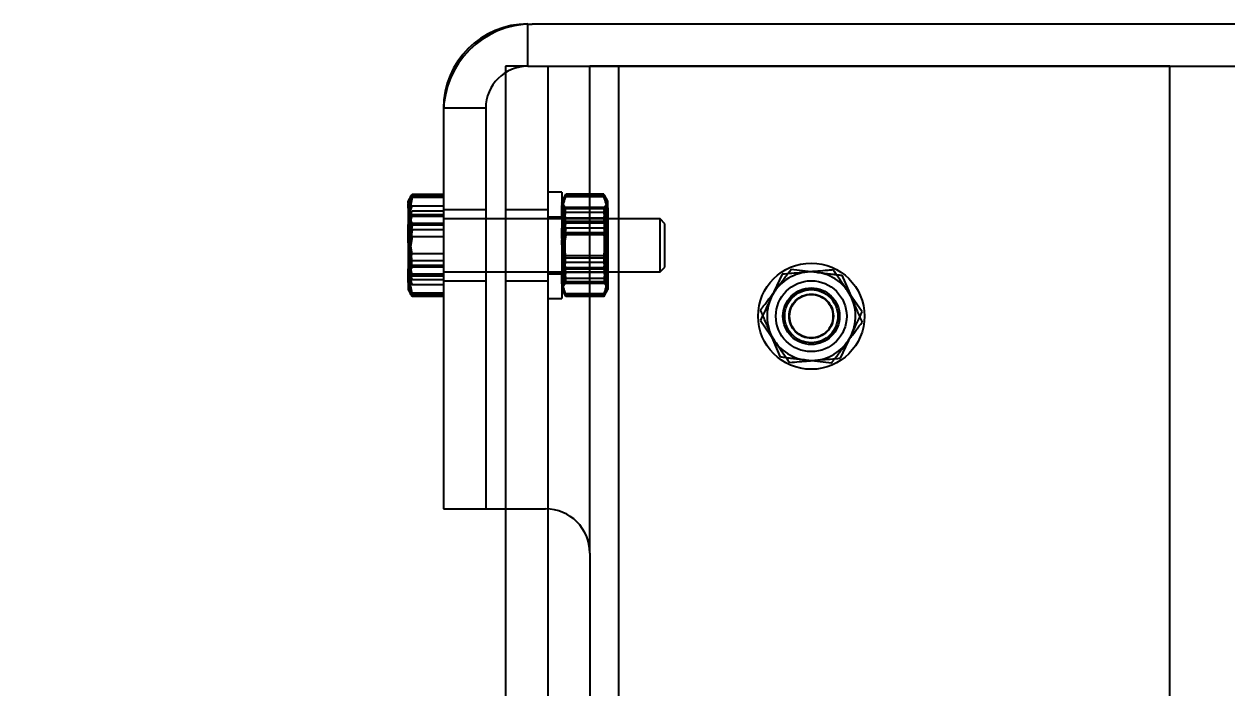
# Model space of a CAD drawing. Header units: metres. Extents: x 0 to 63075, y 0 to 44550.
# Drawn here: x 13714.6 to 13850.4, y 30359.6 to 30434.6 of the extents above; entities that cross this region are included whole.
import ezdxf

# ---------------------------------------------------------------- set-up
doc = ezdxf.new("R2010")
doc.units = ezdxf.units.M
doc.header["$LTSCALE"] = 75
doc.linetypes.add('HIDDEN2', pattern=[4.7625, 3.175, -1.5875])
for name, color, linetype in [('18_COTAS', 7, 'Continuous'), ('SDM', 7, 'Continuous'), ('SL1', 8, 'Continuous'), ('SL4', 4, 'Continuous'), ('ST1', 7, 'HIDDEN2')]:
    doc.layers.add(name, color=color, linetype=linetype)
doc.styles.add('ROMANS', font='ROMANS.SHX')
doc.dimstyles.new('75___1-75', dxfattribs={"dimscale": 75, "dimtxt": 2.5, "dimasz": 2, "dimexe": 1.5, "dimexo": 1, "dimgap": 0.5, "dimtad": 1, "dimdec": 0, "dimzin": 12, "dimtxsty": 'ROMANS', "dimcen": 0, "dimclrd": 256, "dimclre": 256, "dimclrt": 3, "dimazin": 3, "dimtfac": 1, "dimtdec": 0, "dimtmove": 0, "dimatfit": 0, "dimfxl": 1, "dimlwd": -1, "dimlwe": -1, "dimarcsym": 0})

# ---------------------------------------------------------------- blocks, each defined once
blk = doc.blocks.new('A$C1d93b9d1')
at = {"layer": 'SL1'}
for radius, start, end in [(1979, 150.48869, 76.2155), (1915.5, 151.39767, 77.94663), (1915.5, 151.39767, 77.48242), (1907.5, 151.51701, 77.89531), (1508, 159.38429, 0), (1508, 159.38429, 0), (1500, 179.96007, 0.03993)]:
    blk.add_arc((6031.73, 6950), radius, start, end, dxfattribs=at)
blk = doc.blocks.new('*D27')
at = {"layer": '18_COTAS', "transparency": 16777216}
for p, q in [((12131.24, 27878.33), (12131.24, 30705.37)), ((13913.74, 30509.57), (13913.74, 30705.37)), ((11981.24, 30592.87), (11122.31, 30592.87)), ((13913.74, 30592.87), (12131.24, 30592.87)), ((14063.74, 30592.87), (14213.74, 30592.87))]:
    blk.add_line(p, q, dxfattribs=at)
for points in [[(11981.24, 30617.87), (11981.24, 30567.87), (12131.24, 30592.87)], [(14063.74, 30617.87), (14063.74, 30567.87), (13913.74, 30592.87)]]:
    blk.add_solid(points, dxfattribs=at)
at = {"layer": 'Defpoints', "color": 0, "transparency": 16777216}
for p in [(13913.74, 30592.87), (13913.74, 30434.57), (12131.24, 27803.33)]:
    blk.add_point(p, dxfattribs=at)
at = {"layer": '18_COTAS', "color": 3, "transparency": 16777216, "insert": (11476.78, 30724.12), "char_height": 187.5, "attachment_point": 5, "style": 'ROMANS'}
blk.add_mtext('1782', dxfattribs=at)
blk = doc.blocks.new('A$C429c7d53')
at = {"layer": 'SL4'}
for p, q in [((50.76, 3344.49), (50.76, 3344.5)), ((334.76, 3344.5), (51.24, 3344.5)), ((41.24, 3334.98), (41.24, 3289.74)), ((41.25, 3334.98), (41.24, 3334.98)), ((41.24, 3334.5), (41.24, 3289.74)), ((37.49, 3324.94), (37.38, 3324.75)), ((37.55, 3325.04), (37.49, 3324.94)), ((37.57, 3325.01), (37.68, 3325.14)), ((41.24, 3325.26), (37.68, 3325.26)), ((41.24, 3325.23), (37.68, 3325.23)), ((41.24, 3325.14), (37.68, 3325.14)), ((41.24, 3324.91), (37.68, 3324.91)), ((37.28, 3324.57), (37.24, 3324.5)), ((37.24, 3324.43), (37.24, 3321.23)), ((41.24, 3323.94), (37.68, 3323.94)), ((37.68, 3318.53), (37.24, 3321.23)), ((37.24, 3321.23), (37.24, 3316.31)), ((41.24, 3318.53), (37.68, 3318.53)), ((37.68, 3314.09), (37.24, 3316.31)), ((79.46, 3316.24), (78.23, 3313.62)), ((37.24, 3314.5), (37.38, 3314.25)), ((37.38, 3314.25), (37.49, 3314.06)), ((37.43, 3314.26), (37.68, 3313.86)), ((37.61, 3313.93), (37.68, 3313.77)), ((37.68, 3313.86), (37.64, 3314.06)), ((37.68, 3313.77), (37.64, 3313.92)), ((41.24, 3314.09), (37.68, 3314.09)), ((41.24, 3313.86), (37.68, 3313.86)), ((88.51, 3311.99), (86.86, 3314.36)), ((41.24, 3313.77), (37.68, 3313.77)), ((41.24, 3313.74), (37.68, 3313.74)), ((77.01, 3311.01), (78.66, 3308.64)), ((86.06, 3306.76), (87.29, 3309.38)), ((41.24, 3289.74), (52.76, 3289.74)), ((41.24, 3289.74), (46, 3289.74)), ((46, 3289.74), (46, 3289.74)), ((48.23, 3289.74), (48.23, 2339.74)), ((57.76, 3284.74), (57.76, 3129.5))]:
    blk.add_line(p, q, dxfattribs=at)
for centre, radius, start, end in [((51.24, 3334.5), 10, 90, 180), ((50.76, 3334.98), 9.53, 90, 180), ((82.76, 3311.5), 5, 34.8627, 94.8627), ((82.76, 3311.5), 5, 94.8627, 154.8627), ((82.76, 3311.5), 5, 334.8627, 34.8627), ((82.76, 3311.5), 5, 154.8627, 214.8627), ((82.76, 3311.5), 5, 214.8627, 274.8627), ((82.76, 3311.5), 5, 274.8627, 334.8627), ((52.76, 3284.74), 5, 0, 90)]:
    blk.add_arc(centre, radius, start, end, dxfattribs=at)
for points, knots in [([(37.24, 3324.43), (37.29, 3324.56), (37.37, 3324.72), (37.63, 3324.88), (37.68, 3324.91)], [0, 0, 0, 0, 0.7889992, 1, 1, 1, 1]), ([(37.68, 3323.94), (37.5, 3324.07), (37.26, 3324.23), (37.24, 3324.39), (37.24, 3324.43)], [0, 0, 0, 0, 0.768151, 1, 1, 1, 1]), ([(37.24, 3321.23), (37.24, 3321.3), (37.24, 3322.21), (37.47, 3323.11), (37.68, 3323.94)], [0, 0, 0, 0, 0.070201, 1, 1, 1, 1]), ([(37.24, 3316.31), (37.24, 3316.36), (37.24, 3317.11), (37.47, 3317.84), (37.68, 3318.53)], [0, 0, 0, 0, 0.070201, 1, 1, 1, 1]), ([(85.21, 3316.73), (85.01, 3316.71), (84.08, 3316.63), (83.1, 3316.55), (82.34, 3316.48)], [0, 0, 0, 0, 0.2110008, 1, 1, 1, 1]), ([(86.86, 3314.36), (86.82, 3314.41), (86.27, 3315.21), (85.72, 3316), (85.21, 3316.73)], [0, 0, 0, 0, 0.070201, 1, 1, 1, 1]), ([(82.34, 3316.48), (82.11, 3316.46), (81.14, 3316.38), (80.19, 3316.3), (79.46, 3316.24)], [0, 0, 0, 0, 0.231849, 1, 1, 1, 1]), ([(78.23, 3313.62), (78.2, 3313.56), (77.79, 3312.68), (77.38, 3311.81), (77.01, 3311.01)], [0, 0, 0, 0, 0.070201, 1, 1, 1, 1]), ([(87.29, 3309.38), (87.32, 3309.44), (87.73, 3310.32), (88.14, 3311.19), (88.51, 3311.99)], [0, 0, 0, 0, 0.070201, 1, 1, 1, 1]), ([(78.66, 3308.64), (78.7, 3308.59), (79.25, 3307.79), (79.8, 3307), (80.31, 3306.27)], [0, 0, 0, 0, 0.070201, 1, 1, 1, 1]), ([(80.31, 3306.27), (81.04, 3306.34), (81.98, 3306.42), (82.96, 3306.5), (83.18, 3306.52)], [0, 0, 0, 0, 0.768151, 1, 1, 1, 1]), ([(83.18, 3306.52), (83.95, 3306.58), (84.93, 3306.67), (85.86, 3306.75), (86.06, 3306.76)], [0, 0, 0, 0, 0.788999, 1, 1, 1, 1])]:
    blk.add_open_spline(points, degree=3, knots=knots, dxfattribs=at)
at = {"layer": 'ST1'}
for p, q in [((50.76, 3344.5), (51.24, 3344.5)), ((50.76, 3339.74), (50.76, 3344.5)), ((50.76, 3339.74), (50.76, 3344.49)), ((48.23, 3339.74), (48.23, 3289.74)), ((50.76, 3339.74), (48.23, 3339.74)), ((50.76, 3339.74), (335.24, 3339.74)), ((53, 3339.74), (53, 2339.74)), ((123.23, 3339.74), (57.76, 3339.74)), ((57.76, 3284.74), (57.76, 3339.74)), ((61, 3339.74), (61, 2339.74)), ((123.23, 3129.49), (123.23, 3339.74)), ((46, 3334.98), (41.24, 3334.98)), ((46, 3334.98), (41.25, 3334.98)), ((46, 3334.98), (46, 3289.74)), ((37.68, 3325.26), (37.24, 3323.62)), ((37.68, 3325.23), (37.24, 3323.5)), ((37.68, 3325.14), (37.24, 3323.2)), ((37.68, 3324.91), (37.24, 3322.69)), ((37.38, 3324.75), (37.28, 3324.57)), ((54.6, 3325.5), (53, 3325.5)), ((54.6, 3325.5), (54.6, 3313.5)), ((54.98, 3325.16), (54.6, 3324.5)), ((55, 3325.15), (55.04, 3325.27)), ((59.35, 3325.27), (55.04, 3325.27)), ((59.35, 3325.18), (55.04, 3325.18)), ((59.35, 3325.06), (55.04, 3325.06)), ((59.35, 3324.99), (55.04, 3324.99)), ((59.39, 3325.15), (59.35, 3325.27)), ((59.8, 3324.5), (59.41, 3325.16)), ((41.24, 3323.38), (37.68, 3323.38)), ((46, 3323.5), (41.24, 3323.5)), ((53, 3323.5), (48.23, 3323.5)), ((55.04, 3323.63), (54.6, 3324.34)), ((55.04, 3323.23), (54.6, 3324.21)), ((55.04, 3322.58), (54.6, 3323.92)), ((59.35, 3323.79), (55.04, 3323.79)), ((59.35, 3323.63), (55.04, 3323.63)), ((59.35, 3323.63), (59.8, 3324.34)), ((59.35, 3323.23), (59.8, 3324.21)), ((59.35, 3322.58), (59.8, 3323.92)), ((59.8, 3323.73), (59.8, 3324.5)), ((59.8, 3323.73), (59.8, 3319.31)), ((37.68, 3321.98), (37.24, 3319.1)), ((41.24, 3322.96), (37.68, 3322.96)), ((41.24, 3322.77), (37.68, 3322.77)), ((41.24, 3321.98), (37.68, 3321.98)), ((65.68, 3322.5), (41.24, 3322.5)), ((54.6, 3322.7), (53, 3322.7)), ((54.95, 3322), (54.6, 3322.5)), ((55.04, 3322.19), (54.6, 3319.31)), ((54.95, 3322), (54.95, 3321.61)), ((59.42, 3322), (54.95, 3322)), ((59.35, 3323.23), (55.04, 3323.23)), ((59.35, 3322.58), (55.04, 3322.58)), ((59.35, 3322.19), (55.04, 3322.19)), ((59.35, 3322.19), (59.8, 3319.31)), ((59.77, 3322.5), (59.42, 3322)), ((59.42, 3317), (59.42, 3322)), ((59.77, 3322.04), (59.77, 3322.5)), ((59.8, 3322.5), (59.77, 3322.5)), ((59.77, 3316.5), (59.77, 3322.04)), ((65.68, 3316.5), (65.68, 3322.5)), ((66.24, 3321.95), (65.68, 3322.5)), ((66.24, 3317.05), (66.24, 3321.95)), ((37.68, 3321.77), (37.24, 3318.9)), ((37.68, 3321.26), (37.24, 3318.44)), ((41.24, 3321.77), (37.68, 3321.77)), ((41.24, 3321.26), (37.68, 3321.26)), ((55.04, 3321.45), (54.6, 3318.61)), ((55.04, 3318.3), (54.6, 3321.04)), ((55.04, 3320.93), (54.6, 3318.15)), ((55.04, 3318.07), (54.6, 3320.85)), ((55.04, 3320.7), (54.6, 3317.96)), ((54.95, 3321.61), (54.95, 3317)), ((59.35, 3321.45), (55.04, 3321.45)), ((59.35, 3320.93), (55.04, 3320.93)), ((59.35, 3320.7), (55.04, 3320.7)), ((59.35, 3321.45), (59.8, 3318.61)), ((59.35, 3318.3), (59.8, 3321.04)), ((59.35, 3320.93), (59.8, 3318.15)), ((59.35, 3318.07), (59.8, 3320.85)), ((59.35, 3320.7), (59.8, 3317.96)), ((37.68, 3317.74), (37.24, 3320.56)), ((37.68, 3320.47), (37.24, 3317.77)), ((37.68, 3317.23), (37.24, 3320.1)), ((37.68, 3317.02), (37.24, 3319.9)), ((41.24, 3320.47), (37.68, 3320.47)), ((55.04, 3317.55), (54.6, 3320.39)), ((55.04, 3316.81), (54.6, 3319.69)), ((59.35, 3317.55), (59.8, 3320.39)), ((59.35, 3316.81), (59.8, 3319.69)), ((59.8, 3319.31), (59.8, 3315.08)), ((59.35, 3318.3), (55.04, 3318.3)), ((59.35, 3318.07), (55.04, 3318.07)), ((41.24, 3317.74), (37.68, 3317.74)), ((41.24, 3317.23), (37.68, 3317.23)), ((41.24, 3317.02), (37.68, 3317.02)), ((41.24, 3316.5), (65.68, 3316.5)), ((54.6, 3316.5), (54.95, 3317)), ((54.95, 3317), (59.42, 3317)), ((59.35, 3317.55), (55.04, 3317.55)), ((59.35, 3316.81), (55.04, 3316.81)), ((59.42, 3317), (59.77, 3316.5)), ((59.77, 3316.5), (59.8, 3316.5)), ((65.68, 3316.5), (66.24, 3317.05)), ((80.48, 3316.81), (83.35, 3316.47)), ((37.24, 3316.31), (37.24, 3314.5)), ((37.64, 3314.06), (37.24, 3315.8)), ((37.64, 3313.92), (37.24, 3315.5)), ((37.68, 3313.74), (37.24, 3315.38)), ((41.24, 3316.23), (37.68, 3316.23)), ((41.24, 3316.04), (37.68, 3316.04)), ((41.24, 3315.62), (37.68, 3315.62)), ((41.24, 3315.5), (46, 3315.5)), ((48.23, 3315.5), (53, 3315.5)), ((53, 3316.3), (54.6, 3316.3)), ((55.04, 3316.42), (54.6, 3315.08)), ((55.04, 3315.77), (54.6, 3314.79)), ((55.04, 3315.37), (54.6, 3314.66)), ((59.35, 3316.42), (55.04, 3316.42)), ((59.35, 3315.77), (55.04, 3315.77)), ((59.35, 3315.37), (55.04, 3315.37)), ((59.35, 3315.21), (55.04, 3315.21)), ((59.35, 3316.42), (59.8, 3315.08)), ((59.35, 3315.77), (59.8, 3314.79)), ((59.35, 3315.37), (59.8, 3314.66)), ((86.22, 3316.12), (87.36, 3313.47)), ((37.49, 3314.06), (37.55, 3313.96)), ((37.53, 3314.08), (37.61, 3313.93)), ((37.58, 3313.98), (37.68, 3313.74)), ((41.24, 3315.06), (37.68, 3315.06)), ((54.6, 3314.5), (54.98, 3313.84)), ((59.35, 3314.01), (55.04, 3314.01)), ((59.35, 3313.94), (55.04, 3313.94)), ((59.35, 3313.82), (55.04, 3313.82)), ((59.41, 3313.84), (59.8, 3314.5)), ((59.8, 3315.08), (59.8, 3314.5)), ((53, 3313.5), (54.6, 3313.5)), ((59.35, 3313.73), (55.04, 3313.73)), ((79.3, 3306.88), (78.16, 3309.53)), ((85.04, 3306.19), (82.17, 3306.53))]:
    blk.add_line(p, q, dxfattribs=at)
for radius in [6, 4, 3.2, 3, 2.5, 2.45]:
    blk.add_circle((82.76, 3311.5), radius, dxfattribs=at)
blk.add_arc((50.76, 3334.98), 4.76, 90, 180, dxfattribs=at)
for points, knots in [([(37.24, 3324.01), (37.29, 3324.35), (37.37, 3324.77), (37.63, 3325.17), (37.68, 3325.26)], [0, 0, 0, 0, 0.788999, 1, 1, 1, 1]), ([(37.24, 3324.1), (37.29, 3324.4), (37.37, 3324.78), (37.63, 3325.15), (37.68, 3325.23)], [0, 0, 0, 0, 0.788999, 1, 1, 1, 1]), ([(37.44, 3324.74), (37.45, 3324.81), (37.47, 3324.9), (37.55, 3324.99), (37.57, 3325.01)], [0, 0, 0, 0, 0.8204895, 1, 1, 1, 1]), ([(54.6, 3323.73), (54.6, 3323.87), (54.63, 3324.39), (54.87, 3324.9), (55.04, 3325.27)], [0, 0, 0, 0, 0.268634, 1, 1, 1, 1]), ([(54.6, 3323.31), (54.6, 3323.48), (54.63, 3324.12), (54.87, 3324.73), (55.04, 3325.18)], [0, 0, 0, 0, 0.268634, 1, 1, 1, 1]), ([(54.6, 3323), (54.6, 3323.18), (54.63, 3323.88), (54.87, 3324.56), (55.04, 3325.06)], [0, 0, 0, 0, 0.268634, 1, 1, 1, 1]), ([(54.6, 3322.85), (54.6, 3323.04), (54.63, 3323.77), (54.87, 3324.47), (55.04, 3324.99)], [0, 0, 0, 0, 0.268634, 1, 1, 1, 1]), ([(59.8, 3323.73), (59.79, 3323.87), (59.77, 3324.39), (59.53, 3324.9), (59.35, 3325.27)], [0, 0, 0, 0, 0.268634, 1, 1, 1, 1]), ([(59.8, 3323.31), (59.79, 3323.48), (59.77, 3324.12), (59.53, 3324.73), (59.35, 3325.18)], [0, 0, 0, 0, 0.268634, 1, 1, 1, 1]), ([(59.8, 3323), (59.79, 3323.18), (59.77, 3323.88), (59.53, 3324.56), (59.35, 3325.06)], [0, 0, 0, 0, 0.268634, 1, 1, 1, 1]), ([(59.8, 3322.85), (59.79, 3323.04), (59.77, 3323.77), (59.53, 3324.47), (59.35, 3324.99)], [0, 0, 0, 0, 0.268634, 1, 1, 1, 1]), ([(59.8, 3324.21), (59.8, 3324.23), (59.8, 3324.43), (59.66, 3324.63), (59.53, 3324.81)], [0, 0, 0, 0, 0.113043, 1, 1, 1, 1]), ([(59.8, 3324.34), (59.8, 3324.36), (59.8, 3324.47), (59.7, 3324.57), (59.62, 3324.66)], [0, 0, 0, 0, 0.158847, 1, 1, 1, 1]), ([(37.68, 3322.96), (37.5, 3323.25), (37.26, 3323.63), (37.24, 3324.01), (37.24, 3324.1)], [0, 0, 0, 0, 0.768151, 1, 1, 1, 1]), ([(37.68, 3322.77), (37.5, 3323.09), (37.26, 3323.5), (37.24, 3323.92), (37.24, 3324.01)], [0, 0, 0, 0, 0.7681507, 1, 1, 1, 1]), ([(37.24, 3323.62), (37.24, 3323.58), (37.24, 3323.03), (37.47, 3322.49), (37.68, 3321.98)], [0, 0, 0, 0, 0.070201, 1, 1, 1, 1]), ([(37.24, 3323.5), (37.24, 3323.46), (37.24, 3322.87), (37.47, 3322.3), (37.68, 3321.77)], [0, 0, 0, 0, 0.070201, 1, 1, 1, 1]), ([(37.24, 3320.56), (37.24, 3320.63), (37.24, 3321.58), (37.47, 3322.51), (37.68, 3323.38)], [0, 0, 0, 0, 0.070201, 1, 1, 1, 1]), ([(54.6, 3321.04), (54.6, 3321.11), (54.6, 3322.04), (54.83, 3322.94), (55.04, 3323.79)], [0, 0, 0, 0, 0.070201, 1, 1, 1, 1]), ([(55.04, 3322.19), (54.98, 3322.32), (54.71, 3322.82), (54.65, 3323.34), (54.6, 3323.73)], [0, 0, 0, 0, 0.257551, 1, 1, 1, 1]), ([(54.6, 3320.85), (54.6, 3320.91), (54.6, 3321.85), (54.83, 3322.77), (55.04, 3323.63)], [0, 0, 0, 0, 0.070201, 1, 1, 1, 1]), ([(55.04, 3321.45), (54.98, 3321.6), (54.71, 3322.21), (54.65, 3322.84), (54.6, 3323.31)], [0, 0, 0, 0, 0.2575513, 1, 1, 1, 1]), ([(59.8, 3321.04), (59.8, 3321.11), (59.79, 3322.04), (59.56, 3322.94), (59.35, 3323.79)], [0, 0, 0, 0, 0.070201, 1, 1, 1, 1]), ([(59.35, 3322.19), (59.42, 3322.32), (59.68, 3322.82), (59.75, 3323.34), (59.8, 3323.73)], [0, 0, 0, 0, 0.257551, 1, 1, 1, 1]), ([(59.8, 3320.85), (59.8, 3320.91), (59.79, 3321.85), (59.56, 3322.77), (59.35, 3323.63)], [0, 0, 0, 0, 0.070201, 1, 1, 1, 1]), ([(59.35, 3321.45), (59.42, 3321.6), (59.68, 3322.21), (59.75, 3322.84), (59.8, 3323.31)], [0, 0, 0, 0, 0.2575513, 1, 1, 1, 1]), ([(37.24, 3323.2), (37.24, 3323.16), (37.24, 3322.5), (37.47, 3321.86), (37.68, 3321.26)], [0, 0, 0, 0, 0.070201, 1, 1, 1, 1]), ([(37.24, 3320.1), (37.24, 3320.17), (37.24, 3321.13), (37.47, 3322.08), (37.68, 3322.96)], [0, 0, 0, 0, 0.070201, 1, 1, 1, 1]), ([(37.24, 3319.9), (37.24, 3319.96), (37.24, 3320.94), (37.47, 3321.89), (37.68, 3322.77)], [0, 0, 0, 0, 0.070201, 1, 1, 1, 1]), ([(37.24, 3322.69), (37.24, 3322.64), (37.24, 3321.89), (37.47, 3321.16), (37.68, 3320.47)], [0, 0, 0, 0, 0.0702006, 1, 1, 1, 1]), ([(54.6, 3320.39), (54.6, 3320.46), (54.6, 3321.42), (54.83, 3322.36), (55.04, 3323.23)], [0, 0, 0, 0, 0.070201, 1, 1, 1, 1]), ([(55.04, 3320.93), (54.98, 3321.1), (54.71, 3321.78), (54.65, 3322.48), (54.6, 3323)], [0, 0, 0, 0, 0.257551, 1, 1, 1, 1]), ([(55.04, 3320.7), (54.98, 3320.88), (54.71, 3321.58), (54.65, 3322.31), (54.6, 3322.85)], [0, 0, 0, 0, 0.257551, 1, 1, 1, 1]), ([(54.6, 3319.69), (54.6, 3319.76), (54.6, 3320.74), (54.83, 3321.69), (55.04, 3322.58)], [0, 0, 0, 0, 0.070201, 1, 1, 1, 1]), ([(59.8, 3320.39), (59.8, 3320.46), (59.79, 3321.42), (59.56, 3322.36), (59.35, 3323.23)], [0, 0, 0, 0, 0.070201, 1, 1, 1, 1]), ([(59.35, 3320.93), (59.42, 3321.1), (59.68, 3321.78), (59.75, 3322.48), (59.8, 3323)], [0, 0, 0, 0, 0.257551, 1, 1, 1, 1]), ([(59.35, 3320.7), (59.42, 3320.88), (59.68, 3321.58), (59.75, 3322.31), (59.8, 3322.85)], [0, 0, 0, 0, 0.257551, 1, 1, 1, 1]), ([(59.8, 3319.69), (59.8, 3319.76), (59.79, 3320.74), (59.56, 3321.69), (59.35, 3322.58)], [0, 0, 0, 0, 0.070201, 1, 1, 1, 1]), ([(54.6, 3319.31), (54.6, 3319.24), (54.6, 3318.26), (54.83, 3317.31), (55.04, 3316.42)], [0, 0, 0, 0, 0.070201, 1, 1, 1, 1]), ([(59.8, 3319.31), (59.8, 3319.24), (59.79, 3318.26), (59.56, 3317.31), (59.35, 3316.42)], [0, 0, 0, 0, 0.0702006, 1, 1, 1, 1]), ([(37.24, 3319.1), (37.24, 3319.04), (37.24, 3318.06), (37.47, 3317.11), (37.68, 3316.23)], [0, 0, 0, 0, 0.070201, 1, 1, 1, 1]), ([(37.24, 3318.9), (37.24, 3318.83), (37.24, 3317.87), (37.47, 3316.92), (37.68, 3316.04)], [0, 0, 0, 0, 0.070201, 1, 1, 1, 1]), ([(37.24, 3318.44), (37.24, 3318.37), (37.24, 3317.42), (37.47, 3316.49), (37.68, 3315.62)], [0, 0, 0, 0, 0.070201, 1, 1, 1, 1]), ([(54.6, 3318.61), (54.6, 3318.54), (54.6, 3317.58), (54.83, 3316.64), (55.04, 3315.77)], [0, 0, 0, 0, 0.070201, 1, 1, 1, 1]), ([(54.6, 3316.15), (54.6, 3316.35), (54.63, 3317.07), (54.87, 3317.78), (55.04, 3318.3)], [0, 0, 0, 0, 0.2686336, 1, 1, 1, 1]), ([(54.6, 3318.15), (54.6, 3318.09), (54.6, 3317.15), (54.83, 3316.23), (55.04, 3315.37)], [0, 0, 0, 0, 0.070201, 1, 1, 1, 1]), ([(54.6, 3316), (54.6, 3316.19), (54.63, 3316.89), (54.87, 3317.57), (55.04, 3318.07)], [0, 0, 0, 0, 0.268634, 1, 1, 1, 1]), ([(54.6, 3317.96), (54.6, 3317.89), (54.6, 3316.96), (54.83, 3316.06), (55.04, 3315.21)], [0, 0, 0, 0, 0.070201, 1, 1, 1, 1]), ([(59.8, 3318.61), (59.8, 3318.54), (59.79, 3317.58), (59.56, 3316.64), (59.35, 3315.77)], [0, 0, 0, 0, 0.0702006, 1, 1, 1, 1]), ([(59.8, 3316.15), (59.79, 3316.35), (59.77, 3317.07), (59.53, 3317.78), (59.35, 3318.3)], [0, 0, 0, 0, 0.268634, 1, 1, 1, 1]), ([(59.8, 3318.15), (59.8, 3318.09), (59.79, 3317.15), (59.56, 3316.23), (59.35, 3315.37)], [0, 0, 0, 0, 0.0702006, 1, 1, 1, 1]), ([(59.8, 3316), (59.79, 3316.19), (59.77, 3316.89), (59.53, 3317.57), (59.35, 3318.07)], [0, 0, 0, 0, 0.268634, 1, 1, 1, 1]), ([(59.8, 3317.96), (59.8, 3317.89), (59.79, 3316.96), (59.56, 3316.06), (59.35, 3315.21)], [0, 0, 0, 0, 0.070201, 1, 1, 1, 1]), ([(37.24, 3317.77), (37.24, 3317.7), (37.24, 3316.79), (37.47, 3315.89), (37.68, 3315.06)], [0, 0, 0, 0, 0.0702006, 1, 1, 1, 1]), ([(37.24, 3315.8), (37.24, 3315.84), (37.24, 3316.5), (37.47, 3317.14), (37.68, 3317.74)], [0, 0, 0, 0, 0.070201, 1, 1, 1, 1]), ([(37.24, 3315.5), (37.24, 3315.54), (37.24, 3316.13), (37.47, 3316.7), (37.68, 3317.23)], [0, 0, 0, 0, 0.070201, 1, 1, 1, 1]), ([(37.24, 3315.38), (37.24, 3315.42), (37.24, 3315.97), (37.47, 3316.51), (37.68, 3317.02)], [0, 0, 0, 0, 0.070201, 1, 1, 1, 1]), ([(54.6, 3315.69), (54.6, 3315.86), (54.63, 3316.49), (54.87, 3317.1), (55.04, 3317.55)], [0, 0, 0, 0, 0.268634, 1, 1, 1, 1]), ([(54.6, 3315.27), (54.6, 3315.41), (54.63, 3315.93), (54.87, 3316.44), (55.04, 3316.81)], [0, 0, 0, 0, 0.268634, 1, 1, 1, 1]), ([(59.8, 3315.69), (59.79, 3315.86), (59.77, 3316.49), (59.53, 3317.1), (59.35, 3317.55)], [0, 0, 0, 0, 0.268634, 1, 1, 1, 1]), ([(59.8, 3315.27), (59.79, 3315.41), (59.77, 3315.93), (59.53, 3316.44), (59.35, 3316.81)], [0, 0, 0, 0, 0.268634, 1, 1, 1, 1]), ([(78.76, 3314.49), (78.91, 3314.7), (79.5, 3315.49), (80.07, 3316.25), (80.48, 3316.81)], [0, 0, 0, 0, 0.268634, 1, 1, 1, 1]), ([(37.68, 3316.23), (37.63, 3316.14), (37.37, 3315.74), (37.29, 3315.32), (37.24, 3314.99)], [0, 0, 0, 0, 0.211001, 1, 1, 1, 1]), ([(37.68, 3316.04), (37.63, 3315.96), (37.37, 3315.59), (37.29, 3315.2), (37.24, 3314.9)], [0, 0, 0, 0, 0.211001, 1, 1, 1, 1]), ([(55.04, 3314.01), (54.98, 3314.19), (54.71, 3314.89), (54.65, 3315.61), (54.6, 3316.15)], [0, 0, 0, 0, 0.257551, 1, 1, 1, 1]), ([(55.04, 3313.94), (54.98, 3314.11), (54.71, 3314.79), (54.65, 3315.49), (54.6, 3316)], [0, 0, 0, 0, 0.257551, 1, 1, 1, 1]), ([(55.04, 3313.82), (54.98, 3313.98), (54.71, 3314.58), (54.65, 3315.22), (54.6, 3315.69)], [0, 0, 0, 0, 0.257551, 1, 1, 1, 1]), ([(55.04, 3313.73), (54.98, 3313.86), (54.71, 3314.36), (54.65, 3314.88), (54.6, 3315.27)], [0, 0, 0, 0, 0.257551, 1, 1, 1, 1]), ([(59.35, 3314.01), (59.42, 3314.19), (59.68, 3314.89), (59.75, 3315.61), (59.8, 3316.15)], [0, 0, 0, 0, 0.257551, 1, 1, 1, 1]), ([(59.35, 3313.94), (59.42, 3314.11), (59.68, 3314.79), (59.75, 3315.49), (59.8, 3316)], [0, 0, 0, 0, 0.257551, 1, 1, 1, 1]), ([(59.35, 3313.82), (59.42, 3313.98), (59.68, 3314.58), (59.75, 3315.22), (59.8, 3315.69)], [0, 0, 0, 0, 0.257551, 1, 1, 1, 1]), ([(59.35, 3313.73), (59.42, 3313.86), (59.68, 3314.36), (59.75, 3314.88), (59.8, 3315.27)], [0, 0, 0, 0, 0.257551, 1, 1, 1, 1]), ([(83.35, 3316.47), (83.42, 3316.46), (84.39, 3316.34), (85.34, 3316.23), (86.22, 3316.12)], [0, 0, 0, 0, 0.070201, 1, 1, 1, 1]), ([(37.24, 3314.99), (37.24, 3314.89), (37.24, 3314.66), (37.37, 3314.43), (37.44, 3314.3)], [0, 0, 0, 0, 0.423783, 1, 1, 1, 1]), ([(37.24, 3314.9), (37.24, 3314.81), (37.24, 3314.64), (37.33, 3314.47), (37.38, 3314.39)], [0, 0, 0, 0, 0.52113, 1, 1, 1, 1]), ([(37.24, 3314.57), (37.24, 3314.53), (37.26, 3314.37), (37.5, 3314.21), (37.68, 3314.09)], [0, 0, 0, 0, 0.231849, 1, 1, 1, 1]), ([(54.6, 3315.08), (54.6, 3315.04), (54.6, 3314.59), (54.83, 3314.14), (55.04, 3313.73)], [0, 0, 0, 0, 0.070201, 1, 1, 1, 1]), ([(59.8, 3315.08), (59.8, 3315.04), (59.79, 3314.59), (59.56, 3314.14), (59.35, 3313.73)], [0, 0, 0, 0, 0.0702006, 1, 1, 1, 1]), ([(77.03, 3312.18), (77.17, 3312.38), (77.74, 3313.13), (78.32, 3313.91), (78.76, 3314.49)], [0, 0, 0, 0, 0.257551, 1, 1, 1, 1]), ([(87.36, 3313.47), (87.38, 3313.41), (87.77, 3312.51), (88.14, 3311.63), (88.49, 3310.82)], [0, 0, 0, 0, 0.0702006, 1, 1, 1, 1]), ([(78.16, 3309.53), (78.14, 3309.59), (77.75, 3310.49), (77.38, 3311.37), (77.03, 3312.18)], [0, 0, 0, 0, 0.0702006, 1, 1, 1, 1]), ([(86.76, 3308.51), (86.92, 3308.72), (87.51, 3309.5), (88.08, 3310.26), (88.49, 3310.82)], [0, 0, 0, 0, 0.268634, 1, 1, 1, 1]), ([(85.04, 3306.19), (85.18, 3306.39), (85.74, 3307.14), (86.33, 3307.92), (86.76, 3308.51)], [0, 0, 0, 0, 0.257551, 1, 1, 1, 1]), ([(82.17, 3306.53), (82.1, 3306.54), (81.13, 3306.66), (80.18, 3306.77), (79.3, 3306.88)], [0, 0, 0, 0, 0.070201, 1, 1, 1, 1])]:
    blk.add_open_spline(points, degree=3, knots=knots, dxfattribs=at)

msp = doc.modelspace()

# ---------------------------------------------------------------- block references
at = {"layer": 'SDM'}
for name, p in [('A$C1d93b9d1', (8259.51, 24302.83)), ('A$C429c7d53', (13720.74, 27090.07))]:
    msp.add_blockref(name, p, dxfattribs=at)

# ---------------------------------------------------------------- dimensions: what is measured, and where the dimension line sits
at = {"layer": '18_COTAS'}
dim = msp.add_linear_dim(base=(13913.73996451, 30592.87116724), p1=(12131.23996451, 27803.3334565), p2=(13913.73996451, 30434.56595658), dimstyle='75___1-75', dxfattribs=at)
dim.commit()
dim.dimension.update_dxf_attribs({"geometry": '*D27', "text_midpoint": (11476.77567879, 30592.87116724), "dimtype": 160})

doc.saveas('drawing.dxf')
